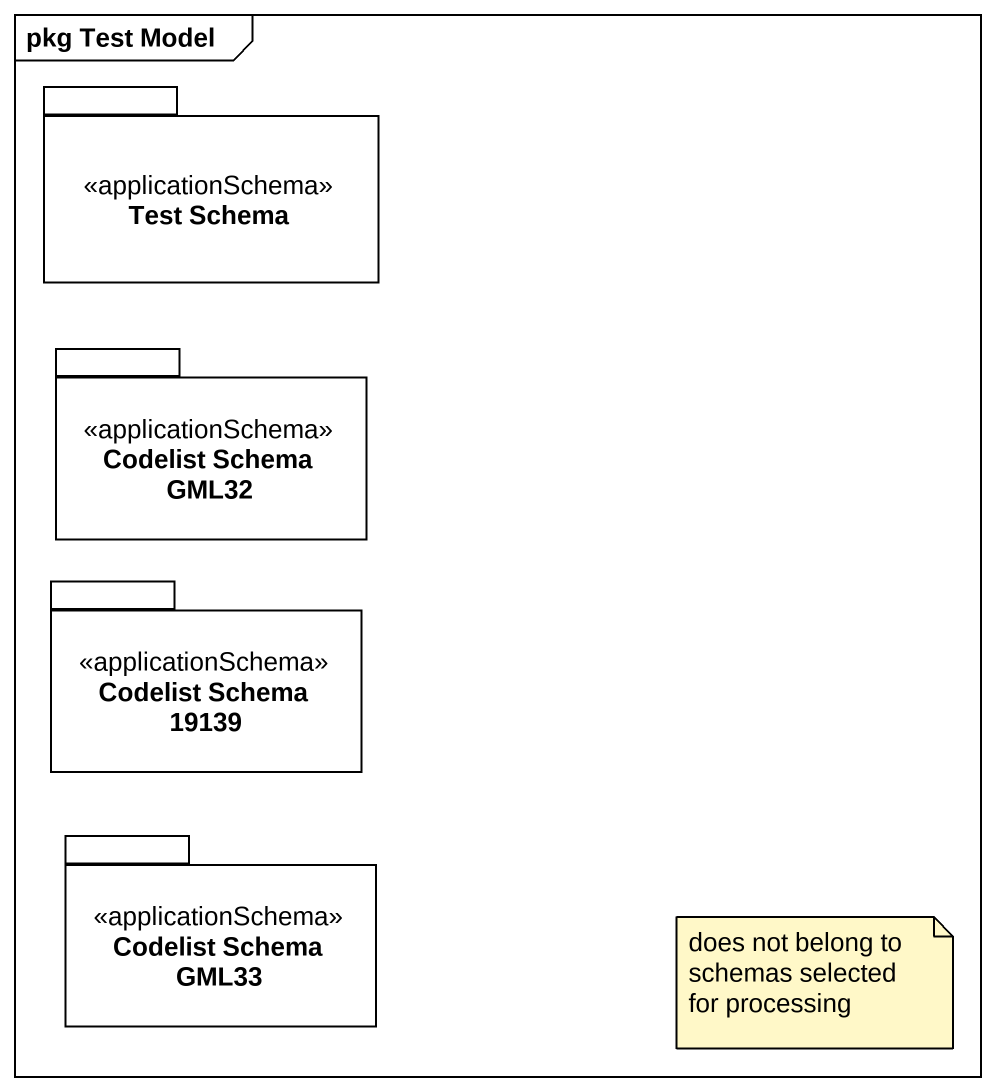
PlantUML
@startuml
mainframe pkg Test Model
package "Test Schema" as Test_Schema <<applicationSchema>> {
}
package "Codelist Schema GML32" as Codelist_Schema_GML32 <<applicationSchema>> {
}
package "Codelist Schema 19139" as Codelist_Schema_19139 <<applicationSchema>> {
}
package "Codelist Schema GML33" as Codelist_Schema_GML33 <<applicationSchema>> {
}
note as N1
  does not belong to schemas selected for processing
end note
@enduml
